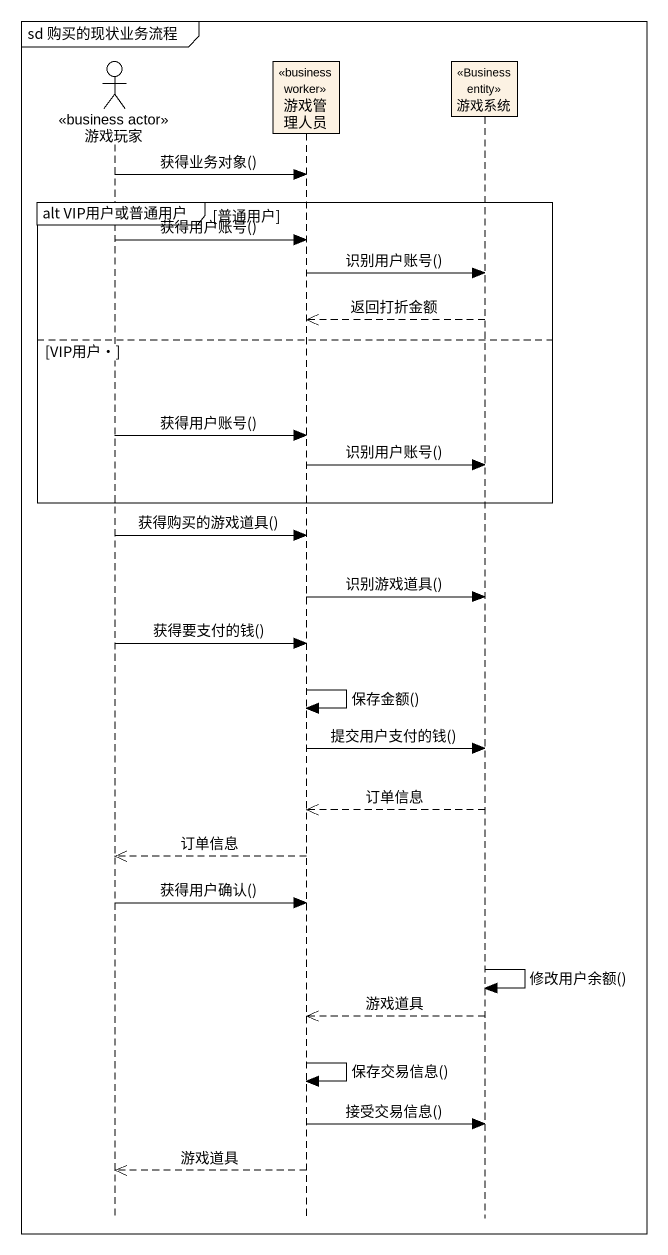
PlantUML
@startuml
mainframe sd 购买的现状业务流程
hide footbox
actor 游戏玩家 <<business actor>>
participant 游戏管理人员 <<business worker>>
participant 游戏系统 <<Business entity>>

游戏玩家 -> 游戏管理人员 : 获得业务对象()
group alt VIP用户或普通用户 [普通用户]
  游戏玩家 -> 游戏管理人员 : 获得用户账号()
  游戏管理人员 -> 游戏系统 : 识别用户账号()
  游戏系统 -->> 游戏管理人员 : 返回打折金额
else VIP用户·
  游戏玩家 -> 游戏管理人员 : 获得用户账号()
  游戏管理人员 -> 游戏系统 : 识别用户账号()
end
游戏玩家 -> 游戏管理人员 : 获得购买的游戏道具()
游戏管理人员 -> 游戏系统 : 识别游戏道具()
游戏玩家 -> 游戏管理人员 : 获得要支付的钱()
游戏管理人员 -> 游戏管理人员 : 保存金额()
游戏管理人员 -> 游戏系统 : 提交用户支付的钱()
游戏系统 -->> 游戏管理人员 : 订单信息
游戏管理人员 -->> 游戏玩家 : 订单信息
游戏玩家 -> 游戏管理人员 : 获得用户确认()
游戏系统 -> 游戏系统 : 修改用户余额()
游戏系统 -->> 游戏管理人员 : 游戏道具
游戏管理人员 -> 游戏管理人员 : 保存交易信息()
游戏管理人员 -> 游戏系统 : 接受交易信息()
游戏管理人员 -->> 游戏玩家 : 游戏道具
@enduml
